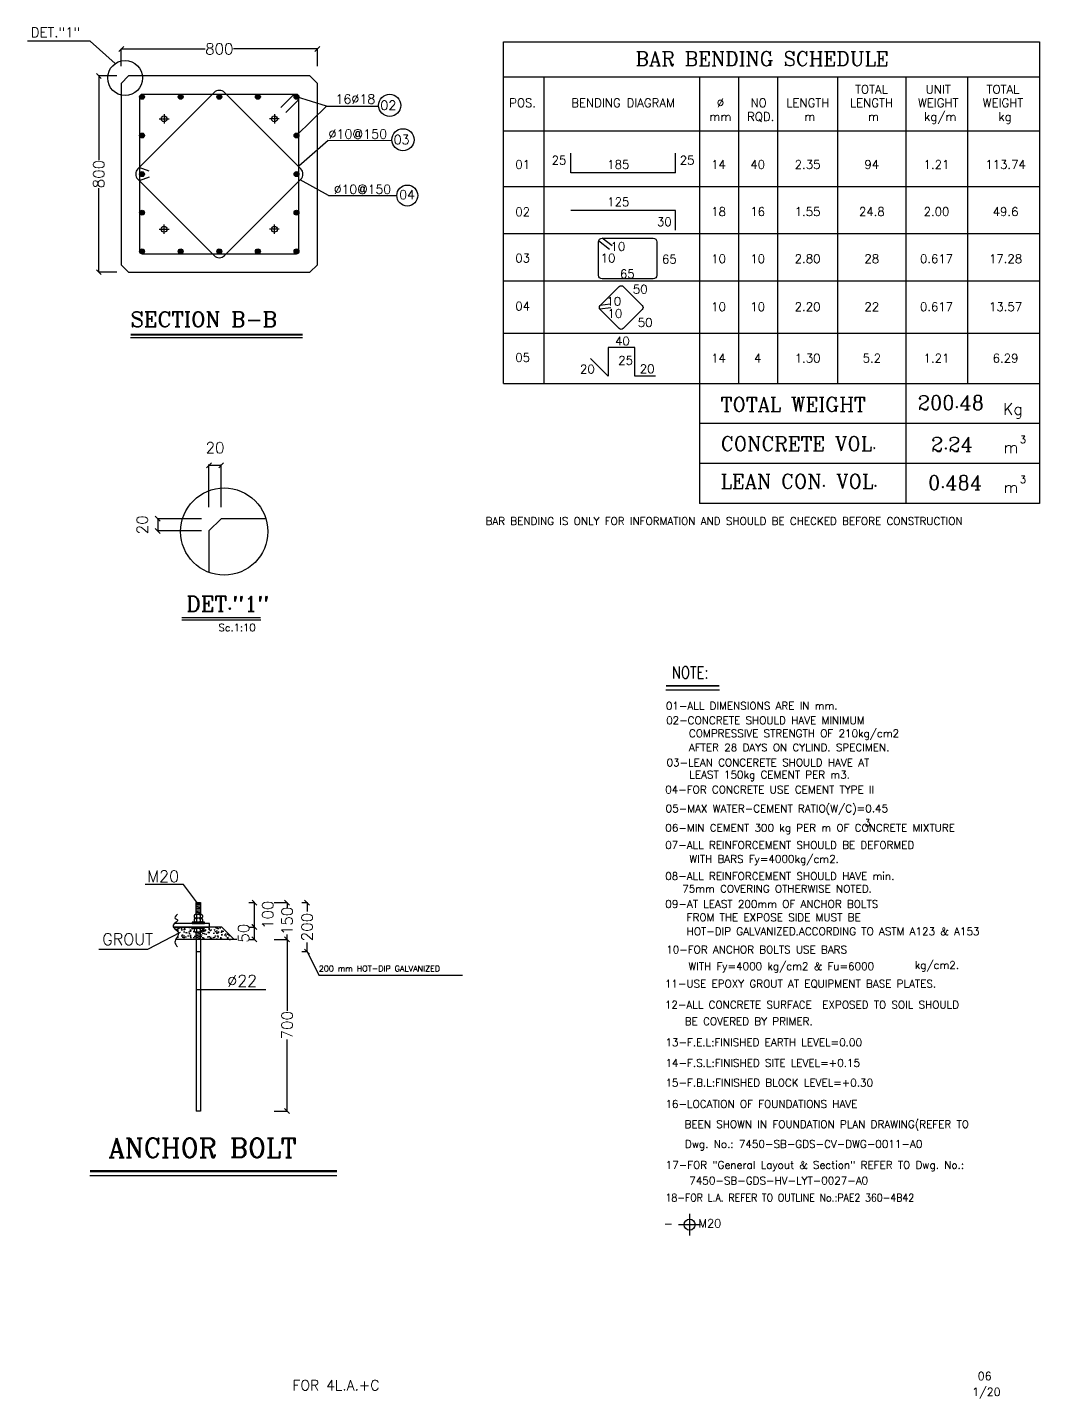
# Model space of a CAD drawing. Extents: x 12620 to 20302, y -3892 to 1698.
# Drawn here: x 16173 to 20302, y -3892 to 1698 of the extents above; entities that cross this region are included whole.
import ezdxf
from ezdxf.enums import TextEntityAlignment as Align

# ---------------------------------------------------------------- set-up
doc = ezdxf.new("R2010")
doc.units = 0
doc.header["$LTSCALE"] = 8
doc.header["$MEASUREMENT"] = 0
doc.layers.get('0').update_dxf_attribs({"linetype": 'CONTINUOUS'})
doc.layers.get('Defpoints').update_dxf_attribs({"linetype": 'CONTINUOUS'})
for name, color, linetype in [('1', 1, 'CONTINUOUS'), ('2', 2, 'CONTINUOUS'), ('3', 3, 'CONTINUOUS'), ('4', 4, 'CONTINUOUS')]:
    doc.layers.add(name, color=color, linetype=linetype)
doc.styles.add('1-25', font='romans.shx', dxfattribs={"width": 0.8, "height": 38})
doc.styles.add('ROMANC', font='romanc.shx', dxfattribs={"height": 1500})
doc.styles.add('romans', font='romanc.shx', dxfattribs={"height": 45})
doc.dimstyles.new('1', dxfattribs={"dimtxt": 0.18, "dimasz": 20, "dimexe": 0.18, "dimexo": 0.0625, "dimgap": 0.09, "dimtad": 0, "dimdec": 4, "dimdsep": 46, "dimtxsty": 'romans', "dimblk": 'OBLIQUE', "dimcen": 0.09, "dimclrd": 1, "dimclre": 1, "dimclrt": 2, "dimadec": 0, "dimazin": 0, "dimtfac": 1, "dimtdec": 4, "dimtix": 1, "dimtofl": 0, "dimtmove": 2, "dimatfit": 3, "dimfxl": 1, "dimtolj": 1, "dimtzin": 0, "dimarcsym": 0})
doc.dimstyles.new('MY SYLE', dxfattribs={"dimscale": 0, "dimtxt": 40, "dimasz": 20, "dimexe": 2.5, "dimexo": 5, "dimgap": 5, "dimtad": 0, "dimdec": 4, "dimdsep": 46, "dimtxsty": 'romans', "dimblk1": 'OBLIQUE', "dimblk2": 'OBLIQUE', "dimsah": 1, "dimcen": 2.5, "dimclrd": 1, "dimclre": 1, "dimclrt": 2, "dimadec": 0, "dimazin": 0, "dimtfac": 0.2, "dimtdec": 4, "dimtix": 1, "dimtofl": 0, "dimtmove": 2, "dimatfit": 3, "dimfxl": 1, "dimtolj": 1, "dimarcsym": 0})

# ---------------------------------------------------------------- blocks, each defined once
blk = doc.blocks.new('_OBLIQUE')
at = {"color": 0, "linetype": 'ByBlock'}
blk.add_line((-0.5, -0.5), (0.5, 0.5), dxfattribs=at)
blk = doc.blocks.new('*D18')
at = {"color": 1, "lineweight": -2, "transparency": 16777216}
for p, q in [((16555.6, 1540.4), (16555.6, 1610.7)), ((16555.6, 1610.5), (16897.6, 1610.5)), ((17355.6, 1610.5), (17013.5, 1610.5)), ((17355.6, 1540.4), (17355.6, 1610.7))]:
    blk.add_line(p, q, dxfattribs=at)
at = {"layer": 'Defpoints', "color": 0, "transparency": 16777216}
for p in [(17355.6, 1610.5), (16555.6, 1540.3), (17355.6, 1540.3)]:
    blk.add_point(p, dxfattribs=at)
at = {"color": 1, "lineweight": -2, "transparency": 16777216, "xscale": 20, "yscale": 20, "zscale": 20, "rotation": 180}
blk.add_blockref('_OBLIQUE', (16555.6, 1610.5), dxfattribs=at)
at = {"color": 1, "lineweight": -2, "transparency": 16777216, "xscale": 20, "yscale": 20, "zscale": 20}
blk.add_blockref('_OBLIQUE', (17355.6, 1610.5), dxfattribs=at)
at = {"color": 2, "transparency": 16777216, "insert": (16955.6, 1610.5), "char_height": 45, "attachment_point": 5, "style": 'romans'}
blk.add_mtext('\\A1;800', dxfattribs=at)
blk = doc.blocks.new('*D19')
at = {"color": 1, "lineweight": -2, "transparency": 16777216}
for p, q in [((16537.3, 1500.3), (16463.8, 1500.3)), ((16464, 1500.3), (16464, 1158.2)), ((16464, 700.3), (16464, 1042.3)), ((16537.3, 700.3), (16463.8, 700.3))]:
    blk.add_line(p, q, dxfattribs=at)
at = {"layer": 'Defpoints', "color": 0, "transparency": 16777216}
for p in [(16537.4, 1500.3), (16464, 700.3), (16537.4, 700.3)]:
    blk.add_point(p, dxfattribs=at)
at = {"color": 1, "lineweight": -2, "transparency": 16777216, "xscale": 20, "yscale": 20, "zscale": 20}
for p, rotation in [((16464, 1500.3), 90), ((16464, 700.3), 270)]:
    blk.add_blockref('_OBLIQUE', p, dxfattribs=dict(at, rotation=rotation))
at = {"color": 2, "transparency": 16777216, "insert": (16464, 1100.3), "char_height": 45, "attachment_point": 5, "rotation": 90, "style": 'romans'}
blk.add_mtext('\\A1;800', dxfattribs=at)
blk = doc.blocks.new('*X1')
at = {"color": 0}
for p, q in [((2025, 801), (2025, 801)), ((2026, 800), (2026, 801)), ((2028, 800), (2028, 801)), ((2030, 799), (2030, 801)), ((2031, 798), (2031, 801)), ((2032, 797), (2032, 801)), ((2034, 795), (2034, 801)), ((2036, 793), (2036, 801)), ((2037, 789), (2037, 801)), ((2038, 792), (2038, 801)), ((2040, 794), (2040, 801)), ((2042, 796), (2042, 801)), ((2043, 798), (2043, 801)), ((2044, 799), (2044, 801)), ((2046, 800), (2046, 801))]:
    blk.add_line(p, q, dxfattribs=at)
blk = doc.blocks.new('PICH')
at = {"layer": '3'}
for p, q in [((3291.1, -466.3), (3291.1, -472.6)), ((3305.3, -461.6), (3295.9, -461.6)), ((3300.6, -466.3), (3300.6, -472.6)), ((3311.6, -461.6), (3305.3, -461.6)), ((3321.1, -461.6), (3311.6, -461.6)), ((3316.3, -466.3), (3316.3, -472.6)), ((3325.8, -466.3), (3325.8, -472.6))]:
    blk.add_line(p, q, dxfattribs=at)
for centre, start, end in [((3295.9, -466.3), 90, 180), ((3295.9, -472.6), 180, 270), ((3295.9, -466.3), 0, 90), ((3295.9, -472.6), 270, 0), ((3305.3, -466.3), 90, 180), ((3305.3, -472.6), 180, 270), ((3311.6, -466.3), 0, 90), ((3311.6, -472.6), 270, 0), ((3321.1, -466.3), 90, 180), ((3321.1, -472.6), 180, 270), ((3321.1, -466.3), 0, 90), ((3321.1, -472.6), 270, 0)]:
    blk.add_arc(centre, 4.72, start, end, dxfattribs=at)
at = {"layer": '3', "xscale": -0.3150000000005093, "yscale": 0.3149999999998727, "zscale": 0.315}
for p in [(3942.3, -713.9), (3958, -713.9)]:
    blk.add_blockref('*X1', p, dxfattribs=at)
at = {"layer": '3', "xscale": 0.3150000000005093, "yscale": 0.3150000000005093, "zscale": 0.3150000000005093, "rotation": 180}
for p in [(3942.3, -225.1), (3958, -225.1)]:
    blk.add_blockref('*X1', p, dxfattribs=at)
blk = doc.blocks.new('*D24')
at = {"layer": '3', "color": 1, "linetype": 'ByBlock', "lineweight": -2, "transparency": 16777216}
for p, q in [((17179.7, -1870), (17232.4, -1870)), ((17232.2, -1870), (17232.2, -1890.3)), ((17232.2, -2020), (17232.2, -1999.7)), ((17179.7, -2020), (17232.4, -2020))]:
    blk.add_line(p, q, dxfattribs=at)
at = {"layer": 'Defpoints', "color": 0, "linetype": 'ByBlock', "transparency": 16777216}
for p in [(17179.6, -1870), (17179.6, -2020), (17232.2, -2020)]:
    blk.add_point(p, dxfattribs=at)
at = {"layer": '3', "color": 1, "linetype": 'ByBlock', "lineweight": -2, "transparency": 16777216, "xscale": 20, "yscale": 20, "zscale": 20}
for p, rotation in [((17232.2, -1870), 90), ((17232.2, -2020), 270)]:
    blk.add_blockref('_OBLIQUE', p, dxfattribs=dict(at, rotation=rotation))
at = {"layer": '3', "color": 2, "linetype": 'ByBlock', "transparency": 16777216, "insert": (17232.2, -1945), "char_height": 45, "attachment_point": 5, "rotation": 90, "style": 'romans'}
blk.add_mtext('\\A1;150', dxfattribs=at)
blk = doc.blocks.new('*D25')
at = {"layer": '3', "color": 1, "linetype": 'ByBlock', "lineweight": -2, "transparency": 16777216}
for p, q in [((17076.2, -1970), (17099.2, -1970)), ((17099, -2020), (17099, -1970)), ((17076.2, -2020), (17099.2, -2020))]:
    blk.add_line(p, q, dxfattribs=at)
at = {"layer": 'Defpoints', "color": 0, "linetype": 'ByBlock', "transparency": 16777216}
for p in [(17076.2, -1970), (17099, -1970), (17076.2, -2020)]:
    blk.add_point(p, dxfattribs=at)
at = {"layer": '3', "color": 1, "linetype": 'ByBlock', "lineweight": -2, "transparency": 16777216, "xscale": 20, "yscale": 20, "zscale": 20}
for p, rotation in [((17099, -1970), 90), ((17099, -2020), 270)]:
    blk.add_blockref('_OBLIQUE', p, dxfattribs=dict(at, rotation=rotation))
at = {"layer": '3', "color": 2, "linetype": 'ByBlock', "transparency": 16777216, "insert": (17054.6, -1995), "char_height": 45, "attachment_point": 5, "rotation": 90, "style": 'romans'}
blk.add_mtext('\\A1;50', dxfattribs=at)
blk = doc.blocks.new('*D26')
at = {"layer": '3', "color": 1, "linetype": 'ByBlock', "lineweight": -2, "transparency": 16777216}
for p, q in [((17076.3, -1870), (17099.3, -1870)), ((17099.1, -1970), (17099.1, -1870)), ((17076.3, -1970), (17099.3, -1970))]:
    blk.add_line(p, q, dxfattribs=at)
at = {"layer": 'Defpoints', "color": 0, "linetype": 'ByBlock', "transparency": 16777216}
for p in [(17076.2, -1870), (17099.1, -1870), (17076.2, -1970)]:
    blk.add_point(p, dxfattribs=at)
at = {"layer": '3', "color": 1, "linetype": 'ByBlock', "lineweight": -2, "transparency": 16777216, "xscale": 20, "yscale": 20, "zscale": 20}
for p, rotation in [((17099.1, -1870), 90), ((17099.1, -1970), 270)]:
    blk.add_blockref('_OBLIQUE', p, dxfattribs=dict(at, rotation=rotation))
at = {"layer": '3', "color": 2, "linetype": 'ByBlock', "transparency": 16777216, "insert": (17153.4, -1920), "char_height": 45, "attachment_point": 5, "rotation": 90, "style": 'romans'}
blk.add_mtext('\\A1;100', dxfattribs=at)
blk = doc.blocks.new('*D27')
at = {"layer": '3', "color": 1, "linetype": 'ByBlock', "lineweight": -2, "transparency": 16777216}
for p, q in [((17179.7, -2020), (17232.4, -2020)), ((17232.2, -2020), (17232.2, -2312)), ((17232.2, -2720), (17232.2, -2427.9)), ((17179.7, -2720), (17232.4, -2720))]:
    blk.add_line(p, q, dxfattribs=at)
at = {"layer": 'Defpoints', "color": 0, "linetype": 'ByBlock', "transparency": 16777216}
for p in [(17179.7, -2020), (17179.7, -2720), (17232.2, -2720)]:
    blk.add_point(p, dxfattribs=at)
at = {"layer": '3', "color": 1, "linetype": 'ByBlock', "lineweight": -2, "transparency": 16777216, "xscale": 20, "yscale": 20, "zscale": 20}
for p, rotation in [((17232.2, -2020), 90), ((17232.2, -2720), 270)]:
    blk.add_blockref('_OBLIQUE', p, dxfattribs=dict(at, rotation=rotation))
at = {"layer": '3', "color": 2, "linetype": 'ByBlock', "transparency": 16777216, "insert": (17232.2, -2370), "char_height": 45, "attachment_point": 5, "rotation": 90, "style": 'romans'}
blk.add_mtext('\\A1;700', dxfattribs=at)
blk = doc.blocks.new('*D48')
at = {"layer": '3', "color": 1, "lineweight": -2, "transparency": 16777216}
for p, q in [((17292.1, -1870), (17316, -1870)), ((17313.5, -1870), (17313.5, -1907.1)), ((17313.5, -2070), (17313.5, -2032.9)), ((17292.1, -2070), (17316, -2070))]:
    blk.add_line(p, q, dxfattribs=at)
at = {"layer": 'Defpoints', "color": 0, "transparency": 16777216}
for p in [(17287.1, -1870), (17287.1, -2070), (17313.5, -2070)]:
    blk.add_point(p, dxfattribs=at)
at = {"layer": '3', "color": 1, "lineweight": -2, "transparency": 16777216, "xscale": 20, "yscale": 20, "zscale": 20}
for p, rotation in [((17313.5, -1870), 90), ((17313.5, -2070), 270)]:
    blk.add_blockref('_OBLIQUE', p, dxfattribs=dict(at, rotation=rotation))
at = {"layer": '3', "color": 2, "transparency": 16777216, "insert": (17313.5, -1970), "char_height": 45, "attachment_point": 5, "rotation": 90, "style": 'romans'}
blk.add_mtext('\\A1;200', dxfattribs=at)
blk = doc.blocks.new('*D51')
at = {"color": 1, "lineweight": -2, "transparency": 16777216}
for p, q in [((16883, -304.8), (16702.1, -304.8)), ((16704.6, -304.8), (16704.6, -354.8)), ((16883, -354.8), (16702.1, -354.8))]:
    blk.add_line(p, q, dxfattribs=at)
at = {"layer": 'Defpoints', "color": 0, "transparency": 16777216}
for p in [(16888, -304.8), (16704.6, -354.8), (16888, -354.8)]:
    blk.add_point(p, dxfattribs=at)
at = {"color": 1, "lineweight": -2, "transparency": 16777216, "xscale": 20, "yscale": 20, "zscale": 20}
for p, rotation in [((16704.6, -304.8), 90), ((16704.6, -354.8), 270)]:
    blk.add_blockref('_OBLIQUE', p, dxfattribs=dict(at, rotation=rotation))
at = {"color": 2, "transparency": 16777216, "insert": (16641.2, -329.8), "char_height": 45, "attachment_point": 5, "rotation": 90, "style": 'romans'}
blk.add_mtext('\\A1;20', dxfattribs=at)
blk = doc.blocks.new('*D52')
at = {"color": 1, "lineweight": -2, "transparency": 16777216}
for p, q in [((16913.4, -257.3), (16913.4, -84.3)), ((16913.4, -86.8), (16963.4, -86.8)), ((16963.4, -257.3), (16963.4, -84.3))]:
    blk.add_line(p, q, dxfattribs=at)
at = {"layer": 'Defpoints', "color": 0, "transparency": 16777216}
for p in [(16963.4, -86.8), (16913.4, -262.3), (16963.4, -262.3)]:
    blk.add_point(p, dxfattribs=at)
at = {"color": 1, "lineweight": -2, "transparency": 16777216, "xscale": 20, "yscale": 20, "zscale": 20, "rotation": 180}
blk.add_blockref('_OBLIQUE', (16913.4, -86.8), dxfattribs=at)
at = {"color": 1, "lineweight": -2, "transparency": 16777216, "xscale": 20, "yscale": 20, "zscale": 20}
blk.add_blockref('_OBLIQUE', (16963.4, -86.8), dxfattribs=at)
at = {"color": 2, "transparency": 16777216, "insert": (16938.4, -15.3), "char_height": 45, "attachment_point": 5, "style": 'romans'}
blk.add_mtext('\\A1;20', dxfattribs=at)
blk = doc.blocks.new('FG')
at = {"layer": '4', "color": 2, "linetype": 'Continuous'}
for p, q in [((5894.7, 5572), (5854.2, 5586.9)), ((5894.7, 5547.7), (5854.2, 5532.9))]:
    blk.add_line(p, q, dxfattribs=at)
blk.add_lwpolyline([(6159.5, 5892.2), (5848.4, 5581.1, 0.414214), (5848.4, 5538.7), (6159.5, 5227.5, 0.414213), (6201.9, 5227.5), (6513, 5538.7, 0.414213), (6513, 5581.1), (6201.9, 5892.2, 0.414214)], format="xyb", close=True, dxfattribs=at)

msp = doc.modelspace()

# ---------------------------------------------------------------- hatches: boundary and pattern name
at = {"layer": '2'}
for points in [[(16630.55981, 1415.26956, 1), (16650.55981, 1415.26956, 1)], [(16808.06481, 1415.26956, -1), (16788.06481, 1415.26956, -1)], [(16945.55981, 1415.26956, 1), (16965.55981, 1415.26956, 1)], [(17103.05481, 1415.26956, 1), (17123.05481, 1415.26956, 1)], [(17260.54981, 1415.26956, 1), (17280.54981, 1415.26956, 1)], [(16650.55981, 1257.76956, -1), (16630.55981, 1257.76956, -1)], [(17260.55981, 1257.76956, 1), (17280.55981, 1257.76956, 1)], [(16650.55981, 1100.26956, 1), (16630.55981, 1100.26956, 1)], [(17280.54981, 1100.26956, 1), (17260.54981, 1100.26956, 1)], [(16650.55981, 942.76956, 1), (16630.55981, 942.76956, 1)], [(17260.55981, 942.76956, -1), (17280.55981, 942.76956, -1)], [(16650.55981, 785.26956, 1), (16630.55981, 785.26956, 1)], [(16808.06481, 785.26956, 1), (16788.06481, 785.26956, 1)], [(16965.55981, 785.26956, 1), (16945.55981, 785.26956, 1)], [(17103.05481, 785.26956, -1), (17123.05481, 785.26956, -1)], [(17280.54981, 785.26956, 1), (17260.54981, 785.26956, 1)]]:
    msp.add_hatch(color=256, dxfattribs=at).paths.add_polyline_path(points)
at = {"layer": '2', "linetype": 'ByBlock'}
h = msp.add_hatch(dxfattribs=at)
h.set_pattern_fill('AR-CONC', color=256, scale=5, style=0)
h.set_pattern_definition([(50, (13847.858, -1465.505), (35.863, -3.1376), [3.75, -41.25]), (355, (13847.858, -1465.505), (-6.93757, 37.6096), [3, -33]), (100.4514, (13850.846, -1465.766), (28.92547, 34.47198), [3.187, -35.0571]), (46.1842, (13847.858, -1455.505), (53.36205, -8.27595), [5.625, -61.875]), (96.6356, (13852.305, -1456.194), (46.7331, 48.7059), [4.7805, -52.58565]), (351.1842, (13847.86, -1455.505), (46.7331, 48.7059), [4.5, -49.5]), (21, (13852.858, -1458.005), (29.84535, -20.13094), [3.75, -41.25]), (326, (13852.858, -1458.005), (12.16577, 36.2575), [3, -33]), (71.4514, (13855.345, -1459.682), (42.01113, 16.12652), [3.187, -35.0571]), (37.5, (13847.858, -1465.505), (0.607993, 16.644693), [0, -32.6, 0, -33.5, 0, -33.125]), (7.5, (13847.858, -1465.505), (13.15348, 19.72059), [0, -19.1, 0, -31.85, 0, -12.625]), (327.5, (13836.708, -1465.505), (26.69112, -1.127744), [0, -12.5, 0, -39, 0, -51.75]), (317.5, (13831.708, -1465.505), (29.15931, 5.00525), [0, -16.25, 0, -25.9, 0, -36.75])])
edge = h.paths.add_edge_path()
edge.add_spline(control_points=[(16767.92189, -1969.99495), (16772.50374, -1976.98384), (16799.38445, -1991.13349), (16783.15704, -2010.12729), (16777.95736, -2019.99495)], knot_values=[139.618115281, 139.618115281, 139.618115281, 139.618115281, 192.585400913, 253.5129727683, 253.5129727683, 253.5129727683, 253.5129727683], degree=3, periodic=0)
edge.add_line((16777.95736, -2019.99495), (16860.35912, -2019.99495))
edge.add_line((16860.35912, -2019.99495), (16860.35912, -1969.99495))
edge.add_line((16860.35912, -1969.99495), (16767.9219, -1969.99495))
h.paths.add_polyline_path([(17016.23291, -2019.99495), (16966.23291, -1969.99495), (16880.35912, -1969.99495), (16880.35912, -2019.99495), (16895.08767, -2019.99495)])

# ---------------------------------------------------------------- linework, layer by layer
for p, q in [((18389.24764, 1104.72535), (18389.24764, 1185.81152)), ((18816.18526, 1104.72535), (18816.18526, 1185.81152)), ((18816.18526, 1104.72535), (18389.24764, 1104.72535)), ((18816.18526, 952.30391), (18389.24764, 952.30391)), ((18816.18526, 871.21774), (18816.18526, 952.30391)), ((18558.55639, 808.06833), (18517.18012, 839.09204)), ((18547.84185, 792.69708), (18502.56413, 827.96774)), ((18550.54065, 569.9742), (18509.58504, 564.11791)), ((18553.17488, 555.21785), (18507.60983, 549.557))]:
    msp.add_line(p, q)
at = {"linetype": 'ByBlock'}
msp.add_line((16880.35912, -2019.99495), (16879.35912, -2019.99495), dxfattribs=at)
for points in [[(18517.18012, 839.09204), (18725.97929, 839.09204, -0.4142135624), (18740.59529, 824.47604), (18740.59529, 687.54415, -0.4142135624), (18725.97929, 672.92815), (18517.18013, 672.92815, -0.4142135624), (18502.56413, 687.54415), (18502.56413, 824.47604, -0.4142135624)], [(18509.58504, 564.11791), (18587.30974, 641.84262, -0.4142135624), (18603.84586, 641.84262), (18681.30623, 564.38224, -0.4142135624), (18681.30623, 547.84613), (18603.58152, 470.12142, -0.4142135624), (18587.04541, 470.12142), (18509.58504, 547.58179, -0.4142135624)]]:
    msp.add_lwpolyline(points, format="xyb", close=True)
msp.add_lwpolyline([(18734.93097, 276.82293), (18650.93097, 276.82293), (18650.93097, 393.10546), (18542.16341, 393.10546), (18542.16341, 276.82293), (18469.91451, 347.74143)])
at = {"layer": '1'}
for p, q in [((16428.17202, 1642.12488), (16172.77609, 1642.12488)), ((16428.17202, 1642.12488), (16531.26826, 1550.70761)), ((17392.31304, 1377.62898), (17270.55981, 1415.26956)), ((16730.55981, 1344.48673), (16730.55981, 1306.05238)), ((17180.55981, 1344.48673), (17180.55981, 1306.05238)), ((17392.31304, 1377.62898), (17270.55981, 1257.76956)), ((17392.31304, 1377.62898), (17605.64747, 1377.17841)), ((16710.61776, 1325.26956), (16750.50186, 1325.26956)), ((17200.50186, 1325.26956), (17160.61776, 1325.26956)), ((17399.76477, 1237.56331), (17280.55981, 1132.41433)), ((17399.76477, 1237.56331), (17659.64778, 1238.5338)), ((17400.72148, 1012.79348), (17286.17005, 1077.327)), ((17400.72148, 1012.79348), (17679.89628, 1012.79348)), ((16710.61776, 875.26956), (16750.50186, 875.26956)), ((16730.55981, 856.05238), (16730.55981, 894.48673)), ((17200.50186, 875.26956), (17160.61776, 875.26956)), ((17180.55981, 856.05238), (17180.55981, 894.48673)), ((17313.52059, -2069.99495), (17362.18166, -2166.20926)), ((17362.18166, -2166.20926), (17947.64506, -2166.20926))]:
    msp.add_line(p, q, dxfattribs=at)
at = {"layer": '1', "linetype": 'ByBlock'}
for p, q in [((16809.52919, -1796.69868), (16652.62391, -1796.69868)), ((16870.35912, -1878.49495), (16809.52919, -1796.69868)), ((16861.35912, -1870.99495), (16868.55912, -1869.99495)), ((16861.35912, -1875.99495), (16879.35912, -1873.49495)), ((16861.35912, -1880.99495), (16879.35912, -1878.49495)), ((16861.35912, -1885.99495), (16879.35912, -1883.49495)), ((16861.35912, -1890.99495), (16879.35912, -1888.49495)), ((16861.35912, -1895.99495), (16879.35912, -1893.49495)), ((16861.35912, -1900.99495), (16879.35912, -1898.49495)), ((16861.35912, -1905.99495), (16879.35912, -1903.49495)), ((16861.35912, -1910.99495), (16879.35912, -1908.49495)), ((16861.35912, -1915.99495), (16879.35912, -1913.49495)), ((16796.49395, -1991.89192), (16663.05974, -2061.05727)), ((16861.35912, -1992.49495), (16873.95912, -1990.74495)), ((16861.35912, -1997.49495), (16879.35912, -1994.99495)), ((16861.35912, -2002.49495), (16879.35912, -1999.99495)), ((16861.35912, -2007.49495), (16879.35912, -2004.99495)), ((16861.35912, -2012.49495), (16879.35912, -2009.99495)), ((16663.05974, -2061.05727), (16464.36108, -2061.05727)), ((16861.35912, -2017.49495), (16879.35912, -2014.99495)), ((16860.35912, -2224.77033), (17145.01251, -2224.77033))]:
    msp.add_line(p, q, dxfattribs=at)
at = {"layer": '1'}
for centre, radius in [((16571.38516, 1491.99845), 71.10648), ((17650.79813, 1380.25317), 45.25524), ((17704.8728, 1240.1875), 45.25524), ((17722.59669, 1012.79348), 42.70041), ((16975.64946, -357.32695), 177.76619)]:
    msp.add_circle(centre, radius, dxfattribs=at)
at = {"layer": '1', "linetype": 'ByBlock'}
msp.add_open_spline([(16784.61275, -1917.89839), (16777.87979, -1924.85132), (16767.23873, -1935.84004), (16798.84128, -1941.19142), (16745.11973, -1965.64769), (16809.50766, -1990.89309), (16764.43868, -2026.143), (16779.63759, -2044.39836), (16784.67795, -2050.45233)], degree=3, knots=[0, 0, 0, 0, 19.905514438, 31.4595395097, 60.3549079961, 96.2927001993, 139.1861964692, 160.4686572214, 160.4686572214, 160.4686572214, 160.4686572214], dxfattribs=at)
at = {"layer": '2'}
for p, q in [((17259.60945, 1425.26956), (17206.57645, 1372.23655)), ((17280.55981, 1404.3192), (17227.5268, 1351.28619)), ((17295.35556, 432.48201), (16593.53831, 432.48201)), ((17124.97157, -719.20306), (16802.57539, -719.20306))]:
    msp.add_line(p, q, dxfattribs=at)
at = {"layer": '2', "color": 2}
for p, q in [((18995.59551, -1003.31104), (18777.88082, -1003.31104)), ((18918.71571, -3183.33633), (18829.57, -3183.33633)), ((18874.14286, -3138.76347), (18874.14286, -3227.90918))]:
    msp.add_line(p, q, dxfattribs=at)
at = {"layer": '2', "linetype": 'ByBlock'}
for p, q in [((16861.35912, -1869.99495), (16879.35912, -1869.99495)), ((16861.35912, -1918.49495), (16861.35912, -1869.99495)), ((16879.35912, -1869.99495), (16879.35912, -1918.49495)), ((16861.35912, -2019.99495), (16861.35912, -1990.74495)), ((16879.35912, -2019.99495), (16879.35912, -1990.74495)), ((17435.55035, -2984.58305), (16428.08681, -2984.58305))]:
    msp.add_line(p, q, dxfattribs=at)
at = {"layer": '2'}
msp.add_lwpolyline([(17270.55981, 1425.26956), (16640.55981, 1425.26956, 0.4142135624), (16630.55981, 1415.26956), (16630.55981, 785.26956, 0.4142135624), (16640.55981, 775.26956), (17270.55981, 775.26956, 0.4142135624), (17280.55981, 785.26956), (17280.55981, 1415.26956, 0.4142135624)], format="xyb", close=True, dxfattribs=at)
for centre, radius in [((16640.55981, 1415.26956), 10), ((16798.06481, 1415.26956), 10), ((16955.55981, 1415.26956), 10), ((17113.05481, 1415.26956), 10), ((17270.54981, 1415.26956), 10), ((16730.55981, 1325.26956), 12), ((17180.55981, 1325.26956), 12), ((16640.55981, 1257.76956), 10), ((17270.55981, 1257.76956), 10), ((16640.55981, 1100.26956), 10), ((17270.54981, 1100.26956), 10), ((16640.55981, 942.76956), 10), ((17270.55981, 942.76956), 10), ((16730.55981, 875.26956), 12), ((17180.55981, 875.26956), 12), ((16640.55981, 785.26956), 10), ((16798.06481, 785.26956), 10), ((16955.55981, 785.26956), 10), ((17113.05481, 785.26956), 10), ((17270.54981, 785.26956), 10)]:
    msp.add_circle(centre, radius, dxfattribs=at)
at = {"layer": '2', "color": 2}
msp.add_circle((18874.14286, -3183.33633), 22.28643, dxfattribs=at)
at = {"layer": '3'}
for p, q in [((18114.88601, 245.8946), (18114.88601, 1639.19254)), ((18114.88601, 1639.19254), (20302.07714, 1639.19254)), ((18114.88601, 1639.19254), (20302.07714, 1639.19254)), ((20302.07714, 1639.19254), (20302.07714, -242.76023)), ((20302.07714, 1639.19254), (20302.07714, -242.76023)), ((20302.07714, 1495.17162), (18114.88601, 1495.17162)), ((18278.9083, 1495.17162), (18278.9083, 245.8946)), ((18914.12922, 1495.17162), (18914.12922, -242.76023)), ((19073.78367, 1495.17162), (19073.78367, 245.8946)), ((19233.43812, 1495.17162), (19233.43812, 245.8946)), ((19478.01516, 1495.17162), (19478.01516, 245.8946)), ((19756.56124, 1495.17162), (19756.56124, -242.76023)), ((20007.93208, 1495.17162), (20007.93208, 245.8946)), ((20302.07714, 1275.50128), (18114.88601, 1275.50128)), ((18114.88601, 1049.75168), (20302.07714, 1049.75168)), ((18114.88601, 857.63474), (20302.07714, 857.63474)), ((18114.88601, 665.51779), (20302.07714, 665.51779)), ((18114.88601, 665.51779), (20302.07714, 665.51779)), ((18114.88601, 452.18858), (20302.07714, 452.18858)), ((18114.88601, 245.8946), (20302.07714, 245.8946)), ((20302.07714, 83.00966), (18914.12922, 83.00966)), ((20302.07714, -79.87529), (18914.12922, -79.87529)), ((20302.07714, -242.76023), (18914.12922, -242.76023)), ((16861.35912, -2019.99495), (16861.35912, -2371.99494)), ((16879.35912, -2019.99495), (16879.35912, -2371.99494)), ((16861.35912, -2069.99495), (16879.35912, -2069.99495)), ((16861.35912, -2371.99494), (16861.35912, -2719.99495)), ((16879.35912, -2371.99494), (16879.35912, -2719.99495)), ((16879.35912, -2719.99495), (16861.35912, -2719.99495))]:
    msp.add_line(p, q, dxfattribs=at)
at = {"layer": '3', "linetype": 'ByBlock'}
for p, q in [((16966.23291, -1969.99495), (16767.92189, -1969.99495)), ((16882.68767, -1990.74495), (16857.48767, -1990.74495)), ((17016.23291, -2019.99495), (16966.23291, -1969.99495)), ((17026.79738, -2019.99495), (16777.95736, -2019.99495))]:
    msp.add_line(p, q, dxfattribs=at)
at = {"layer": '3'}
msp.add_lwpolyline([(17325.55981, 1500.26956), (16585.55981, 1500.26956), (16555.55981, 1470.26956), (16555.55981, 730.26956), (16585.55981, 700.26956), (17325.55981, 700.26956), (17355.55981, 730.26956), (17355.55981, 1470.26956)], close=True, dxfattribs=at)
msp.add_lwpolyline([(17145.49038, -304.84), (16963.44486, -304.84), (16913.44486, -354.84), (16913.44486, -523.85445)], dxfattribs=at)
at = {"layer": '3', "linetype": 'ByBlock'}
msp.add_lwpolyline([(16767.92189, -1969.99495), (16916.23291, -1969.99495), (16916.23291, -1954.99495), (16773.21414, -1954.99495)], dxfattribs=at)
for points in [[(16895.08767, -1949.99495), (16845.08767, -1949.99495), (16845.08767, -1954.99495), (16895.08767, -1954.99495)], [(16895.08767, -1969.99495), (16845.08767, -1969.99495), (16845.08767, -1974.99495), (16895.08767, -1974.99495)]]:
    msp.add_lwpolyline(points, close=True, dxfattribs=at)
at = {"layer": '4'}
for points, const_width in [([(17295.35556, 445.59981), (16593.53831, 445.59981)], 7.5), ([(17124.97157, -708.70882), (16802.57539, -708.70882)], 6), ([(18777.88082, -986.38198), (18995.59551, -986.38198)], 7.168)]:
    msp.add_lwpolyline(points, dxfattribs=dict(at, const_width=const_width))
at = {"layer": '4', "linetype": 'ByBlock', "const_width": 9.375}
msp.add_lwpolyline([(17435.55035, -2964.65232), (16428.08681, -2964.65232)], dxfattribs=at)

# ---------------------------------------------------------------- block references
at = {"layer": '2'}
msp.add_blockref('FG', (10774.85444, -4459.61904), dxfattribs=at)
at = {"layer": '2', "linetype": 'ByBlock'}
for p in [(13561.88739, -1456.89321), (13561.88739, -1472.64321)]:
    msp.add_blockref('PICH', p, dxfattribs=at)
at = {"layer": '3', "linetype": 'ByBlock'}
msp.add_blockref('PICH', (13561.61594, -1513.39321), dxfattribs=at)

# ---------------------------------------------------------------- texts
at = {"layer": '2', "color": 2}
for s, height, style, p in [('DET."1"', 40, 'ROMANC', (16186.31286, 1658.25242)), ('16%%C18', 38, 'romans', (17429.09061, 1387.334)), ('02', 38, 'romans', (17612.72821, 1361.91643)), ('%%C10@150', 38, 'romans', (17400.93522, 1244.38775)), ('03', 38, 'romans', (17666.80288, 1221.85075)), ('%%C10@150', 37, 'romans', (17423.0861, 1019.61792)), ('04', 37, 'romans', (17689.91931, 997.8213)), ('SECTION B-B', 62.5, 'ROMANC', (16594.01927, 476.79016)), ('40', 35.0784, 'romans', (18570.16352, 402.08623)), ('25', 35.0784, 'romans', (18582.97753, 323.07331)), ('20', 35.0784, 'romans', (18427.30035, 287.73735)), ('20', 35.0784, 'romans', (18671.06869, 288.6792)), ('TOTAL WEIGHT', 58.464, 'ROMANC', (19001.3131, 131.81405)), ('200.48', 58.464, 'ROMANC', (19804.53083, 138.76553)), ('Kg', 46.7712, 'ROMANC', (20153.10833, 119.00882)), ('CONCRETE VOL.', 58.464, 'ROMANC', (19001.3131, -28.60693)), ('2.24', 58.464, 'ROMANC', (19859.10376, -30.28945)), ('3', 29.232, 'ROMANC', (20221.63726, 3.23538)), ('m', 46.7712, 'ROMANC', (20155.1914, -37.15119)), ('LEAN CON. VOL.', 58.464, 'ROMANC', (19001.3131, -181.51954)), ('0.484', 58.464, 'ROMANC', (19846.90418, -187.00436)), ('3', 29.232, 'ROMANC', (20221.63726, -159.64956)), ('m', 46.7712, 'ROMANC', (20155.1914, -200.03614)), ('BAR BENDING IS ONLY FOR INFORMATION AND SHOULD BE CHECKED BEFORE CONSTRUCTION', 31.08, 'romans', (18041.76111, -330.20123)), ('DET."1"', 62.5, 'ROMANC', (16821.32607, -683.75654)), ('Sc.1:10', 30, 'romans', (16952.27739, -763.80937)), ('01-ALL DIMENSIONS ARE IN mm.', 31.08, 'romans', (18777.30145, -1083.25997)), ('02-CONCRETE SHOULD HAVE MINIMUM', 31.08, 'romans', (18778.48116, -1142.67964)), ('COMPRESSIVE STRENGTH OF 210kg/cm2', 31.08, 'romans', (18871.45863, -1195.72594)), ('AFTER 28 DAYS ON CYLIND. SPECIMEN.', 31.08, 'romans', (18871.45863, -1253.32684)), ('03-LEAN CONCERETE SHOULD HAVE AT ', 31.08, 'romans', (18780.15456, -1314.62617)), ('LEAST 150kg CEMENT PER m3.', 31.08, 'romans', (18873.13203, -1364.02873)), ('04-FOR CONCRETE USE CEMENT TYPE II', 31.08, 'romans', (18774.68525, -1424.82966)), ('05-MAX WATER-CEMENT RATIO(W/C)=0.45', 31.08, 'romans', (18776.68946, -1502.14579)), ('06-MIN CEMENT 300 kg PER m OF CONCRETE MIXTURE', 31.08, 'romans', (18775.22491, -1580.84922)), ('07-ALL REINFORCEMENT SHOULD BE DEFORMED', 31.08, 'romans', (18774.63411, -1651.11968)), ('WITH BARS Fy=4000kg/cm2.', 31.08, 'romans', (18873.31781, -1707.72362)), ('08-ALL REINFORCEMENT SHOULD HAVE min.', 31.08, 'romans', (18774.63411, -1777.72429)), ('75mm COVERING OTHERWISE NOTED.', 31.08, 'romans', (18844.14008, -1829.48927)), ('09-AT LEAST 200mm OF ANCHOR BOLTS', 31.08, 'romans', (18775.33048, -1891.47564)), ('FROM THE EXPOSE SIDE MUST BE ', 31.08, 'romans', (18862.18379, -1946.08565)), ('HOT-DIP GALVANIZED.ACCORDING TO ASTM A123 & A153', 31.08, 'romans', (18862.18379, -2003.06939)), ('10-FOR ANCHOR BOLTS USE BARS', 31.08, 'romans', (18778.77022, -2077.22229)), ('WITH Fy=4000 kg/cm2 & Fu=6000', 31.08, 'romans', (18869.30348, -2145.14631)), ('kg/cm2. ', 31.08, 'romans', (19792.70204, -2140.50878)), ('11-USE EPOXY GROUT AT EQUIPMENT BASE PLATES.', 31.08, 'romans', (18773.26452, -2216.69126)), ('12-ALL CONCRETE SURFACE  EXPOSED TO SOIL SHOULD ', 31.08, 'romans', (18773.262, -2302.13018)), (' BE COVERED BY PRIMER.', 31.08, 'romans', (18833.19474, -2369.81309)), ('13-F.E.L:FINISHED EARTH LEVEL=0.00', 31.08, 'romans', (18775.6499, -2455.63274)), ('14-F.S.L:FINISHED SITE LEVEL=+0.15', 31.08, 'romans', (18775.6499, -2539.3837)), ('15-F.B.L:FINISHED BLOCK LEVEL=+0.30', 31.08, 'romans', (18775.6499, -2620.1529)), ('16-LOCATION OF FOUNDATIONS HAVE', 31.08, 'romans', (18775.6499, -2706.64984)), (' BEEN SHOWN IN FOUNDATION PLAN DRAWING(REFER TO ', 31.08, 'romans', (18832.26194, -2789.23756)), (' Dwg. No.: 7450-SB-GDS-CV-DWG-0011-A0', 31.08, 'romans', (18834.05094, -2869.98943)), ('17-FOR "General Layout & Section" REFER TO Dwg. No.:', 31.08, 'romans', (18776.68946, -2955.22003)), ('7450-SB-GDS-HV-LYT-0027-A0', 31.08, 'romans', (18872.94921, -3019.2611)), ('-    M20', 33.8688, 'ROMANC', (18768.528, -3195.17445)), ('06', 32.920385, 'romans', (20049.7904, -3816.95353)), ('FOR 4L.A.+C ', 41.5557415, 'romans', (17254.43853, -3858.85428)), ('1/20', 32.920385, 'romans', (20027.21083, -3881.4559))]:
    msp.add_text(s, height=height, dxfattribs=dict(at, style=style)).set_placement(p)
for s, height, style, p in [('BAR BENDING SCHEDULE', 58.464, 'ROMANC', (19169.60902, 1570.39665, -350.784)), ('TOTAL', 35.0784, 'romans', (19616.25667, 1445.91779, -350.784)), ('UNIT', 35.0784, 'romans', (19888.50215, 1445.91779, -350.784)), ('TOTAL', 35.0784, 'romans', (20152.80384, 1445.91779, -350.784)), ('POS.', 35.0784, 'romans', (18193.03628, 1390.56124, -350.784)), ('BENDING DIAGRAM', 35.0784, 'romans', (18602.7737, 1390.56124, -350.784)), ('%%c', 35.0784, 'romans', (19000.08316, 1390.56124, -350.784)), ('NO', 35.0784, 'romans', (19155.97074, 1390.56124, -350.784)), ('LENGTH', 35.0784, 'romans', (19356.46335, 1390.56124, -350.784)), ('LENGTH', 35.0784, 'romans', (19616.25667, 1390.56124, -350.784)), ('WEIGHT', 35.0784, 'romans', (19888.50215, 1390.56124, -350.784)), ('WEIGHT', 35.0784, 'romans', (20152.80384, 1390.56124, -350.784)), ('RQD.', 35.0784, 'romans', (19164.35253, 1334.55534, -350.784)), ('kg/m', 35.0784, 'romans', (19896.88394, 1334.55534, -350.784)), ('kg', 35.0784, 'romans', (20161.18563, 1334.55534, -350.784)), ('mm', 35.0784, 'romans', (19000.08316, 1334.55534, -350.784)), ('m', 35.0784, 'romans', (19364.84514, 1334.55534, -350.784)), ('m', 35.0784, 'romans', (19624.63846, 1334.55534, -350.784)), ('25', 35.0784, 'romans', (18341.21385, 1156.68085, -350.784)), ('25', 35.0784, 'romans', (18864.21906, 1156.68085, -350.784)), ('01', 35.0784, 'romans', (18193.03628, 1139.32532, -350.784)), ('185', 35.0784, 'romans', (18583.38757, 1139.32532, -350.784)), ('14', 35.0784, 'romans', (18992.27949, 1139.32532, -350.784)), ('40', 35.0784, 'romans', (19151.93394, 1139.32532, -350.784)), ('2.35', 35.0784, 'romans', (19355.72815, 1139.32532, -350.784)), ('94', 35.0784, 'romans', (19617.62401, 1139.32532, -350.784)), ('1.21', 35.0784, 'romans', (19881.45683, 1139.32532, -350.784)), ('113.74', 35.0784, 'romans', (20163.43787, 1139.32532, -350.784)), ('02', 35.0784, 'romans', (18193.03628, 946.24801, -350.784)), ('125', 35.0784, 'romans', (18583.38757, 986.90388, -350.784)), ('18', 35.0784, 'romans', (18992.27949, 947.20837, -350.784)), ('16', 35.0784, 'romans', (19151.93394, 947.20837, -350.784)), ('1.55', 35.0784, 'romans', (19355.72815, 947.20837, -350.784)), ('24.8', 35.0784, 'romans', (19617.62401, 947.20837, -350.784)), ('2.00', 35.0784, 'romans', (19881.45683, 947.20837, -350.784)), ('49.6', 35.0784, 'romans', (20163.43787, 947.20837, -350.784)), ('30', 35.0784, 'romans', (18771.13121, 905.81771, -350.784)), ('10', 35.0784, 'romans', (18581.65729, 805.29998, -350.784)), ('03', 35.0784, 'romans', (18193.03628, 757.87419, -350.784)), ('10', 35.0784, 'romans', (18541.71438, 757.81445, -350.784)), ('65', 35.0784, 'romans', (18791.545, 753.54081, -350.784)), ('10', 35.0784, 'romans', (18992.27949, 755.09143, -350.784)), ('10', 35.0784, 'romans', (19151.93394, 755.09143, -350.784)), ('2.80', 35.0784, 'romans', (19355.72815, 755.09143, -350.784)), ('28', 35.0784, 'romans', (19617.62401, 755.09143, -350.784)), ('0.617', 35.0784, 'romans', (19881.45683, 755.09143, -350.784)), ('17.28', 35.0784, 'romans', (20163.43787, 755.09143, -350.784)), ('65', 35.0784, 'romans', (18620.03516, 693.23606, -350.784)), ('50', 35.0784, 'romans', (18672.79439, 630.5371, -280.6272)), ('04', 35.0784, 'romans', (18193.03628, 562.23483, -350.784)), ('10', 35.0784, 'romans', (18565.17451, 581.47603, -280.6272)), ('10', 35.0784, 'romans', (18992.27949, 559.45207, -350.784)), ('10', 35.0784, 'romans', (19151.93394, 559.45207, -350.784)), ('2.20', 35.0784, 'romans', (19355.72815, 559.45207, -350.784)), ('22', 35.0784, 'romans', (19617.62401, 559.45207, -350.784)), ('0.617', 35.0784, 'romans', (19881.45683, 559.45207, -350.784)), ('13.57', 35.0784, 'romans', (20163.43787, 559.45207, -350.784)), ('10', 35.0784, 'romans', (18569.44125, 532.01903, -280.6272)), ('50', 35.0784, 'romans', (18692.89786, 495.34912, -280.6272)), ('05', 35.0784, 'romans', (18193.03628, 352.42803, -350.784)), ('14', 35.0784, 'romans', (18992.27949, 349.64527, -350.784)), ('4', 35.0784, 'romans', (19151.93394, 349.64527, -350.784)), ('1.30', 35.0784, 'romans', (19355.72815, 349.64527, -350.784)), ('5.2', 35.0784, 'romans', (19617.62401, 349.64527, -350.784)), ('1.21', 35.0784, 'romans', (19881.45683, 349.64527, -350.784)), ('6.29', 35.0784, 'romans', (20163.43787, 349.64527, -350.784))]:
    msp.add_text(s, height=height, dxfattribs=dict(at, style=style)).set_placement(p, align=Align.MIDDLE_CENTER)
for s, height, style, width, p in [('NOTE:', 49.010005, 'ROMANC', 0.8, (18801.92493, -956.43636)), ('3', 31.08, 'romans', 0.8, (19589.51698, -1560.43418)), ('18-FOR L.A. REFER TO OUTLINE No.:PAE2 360-4B42', 31.08, 'romans', 0.9, (18776.08347, -3088.78839))]:
    msp.add_text(s, height=height, dxfattribs=dict(at, style=style, width=width)).set_placement(p)
at = {"layer": '2', "color": 2, "linetype": 'ByBlock'}
for s, height, style, p in [('M20', 47.5, '1-25', (16660.92765, -1786.78379)), ('GROUT', 47.5, '1-25', (16478.08599, -2043.31389)), ('%%C22', 47.5, '1-25', (16987.87249, -2213.27977)), ('200 mm HOT-DIP GALVANIZED', 23.75, '1-25', (17361.59461, -2151.06518)), ('ANCHOR BOLT', 78.125, 'ROMANC', (16503.21992, -2909.02732))]:
    msp.add_text(s, height=height, dxfattribs=dict(at, style=style)).set_placement(p)

# ---------------------------------------------------------------- dimensions: what is measured, and where the dimension line sits
dim = msp.add_linear_dim(base=(17355.55981, 1610.51098), p1=(16555.55981, 1540.30185), p2=(17355.55981, 1540.30185), dimstyle='1')
dim.commit()
dim.dimension.update_dxf_attribs({"geometry": '*D18', "text_midpoint": (16955.55981, 1610.51098)})
dim = msp.add_linear_dim(base=(16464.0005, 700.26956), p1=(16537.35058, 1500.26956), p2=(16537.35058, 700.26956), angle=90, dimstyle='1')
dim.commit()
dim.dimension.update_dxf_attribs({"geometry": '*D19', "text_midpoint": (16464.0005, 1100.26956)})
dim = msp.add_linear_dim(base=(16963.44486, -86.80122), p1=(16913.44486, -262.32404), p2=(16963.44486, -262.32404), dimstyle='MY SYLE', override={"dimscale": 1, "dimlfac": 0.4})
dim.commit()
dim.dimension.update_dxf_attribs({"geometry": '*D52', "text_midpoint": (16938.44486, -15.33792), "dimtype": 160})
dim = msp.add_linear_dim(base=(16704.61338, -354.84), p1=(16887.98857, -304.84), p2=(16887.98857, -354.84), angle=90, dimstyle='MY SYLE', override={"dimscale": 1, "dimlfac": 0.4})
dim.commit()
dim.dimension.update_dxf_attribs({"geometry": '*D51', "text_midpoint": (16641.2042, -329.84), "dimtype": 160})
at = {"layer": '3', "linetype": 'ByBlock'}
for base, p1, p2, picture, middle in [((17099.10123, -1869.99557), (17076.19737, -1969.99557), (17076.19737, -1869.99557), '*D26', (17153.41378, -1919.99557)), ((17099.01123, -1969.99557), (17076.16612, -2019.99557), (17076.16612, -1969.99557), '*D25', (17054.58526, -1994.99557))]:
    dim = msp.add_linear_dim(base=base, p1=p1, p2=p2, angle=90, dimstyle='1', dxfattribs=at)
    dim.commit()
    dim.dimension.update_dxf_attribs({"geometry": picture, "text_midpoint": middle, "dimtype": 160})
dim = msp.add_linear_dim(base=(17232.22773, -2019.99557), p1=(17179.64426, -1869.99557), p2=(17179.61301, -2019.99557), angle=90, dimstyle='1', dxfattribs=at)
dim.commit()
dim.dimension.update_dxf_attribs({"geometry": '*D24', "text_midpoint": (17232.22773, -1944.99557)})
at = {"layer": '3'}
dim = msp.add_linear_dim(base=(17313.52059, -2069.99495), p1=(17287.13243, -1869.99495), p2=(17287.13243, -2069.99495), angle=90, dimstyle='MY SYLE', override={"dimscale": 1, "dimtxt": 45}, dxfattribs=at)
dim.commit()
dim.dimension.update_dxf_attribs({"geometry": '*D48', "text_midpoint": (17313.52059, -1969.99495)})
at = {"layer": '3', "linetype": 'ByBlock'}
dim = msp.add_linear_dim(base=(17232.22773, -2719.99557), p1=(17179.66301, -2019.99557), p2=(17179.66301, -2719.99557), angle=90, dimstyle='1', override={"dimlfac": 1}, dxfattribs=at)
dim.commit()
dim.dimension.update_dxf_attribs({"geometry": '*D27', "text_midpoint": (17232.22773, -2369.99557)})

doc.saveas('drawing.dxf')
